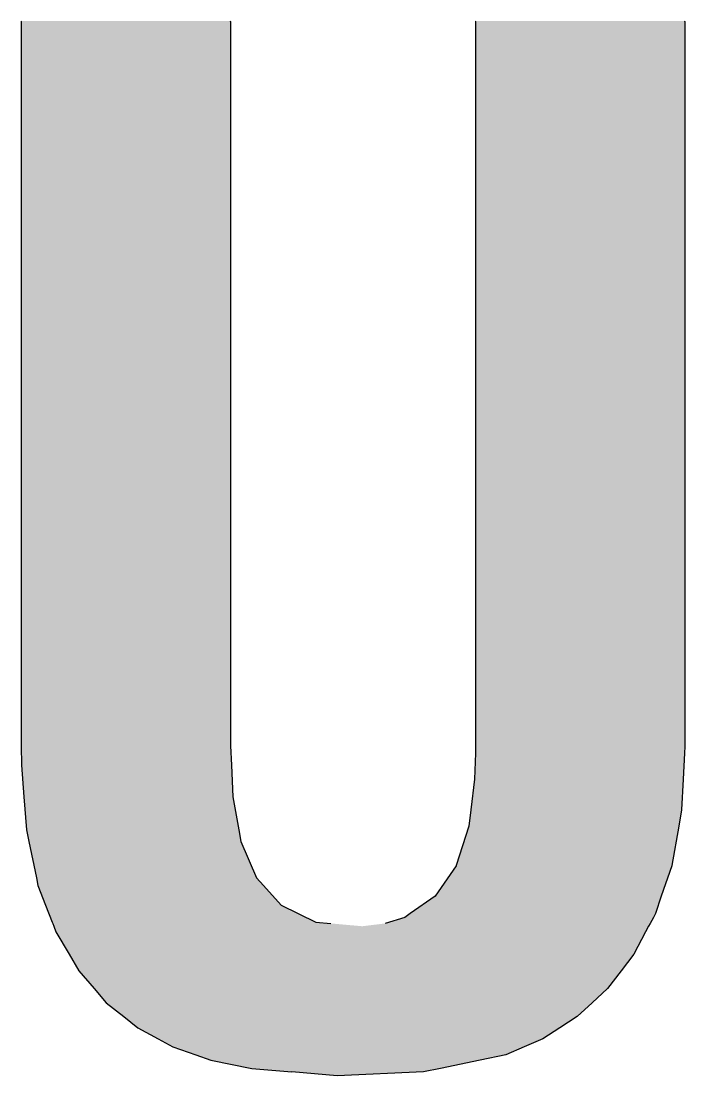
# Model space of a CAD drawing. Extents: x 0 to 199, y 0 to 166.
# Drawn here: x 83.67 to 86.88, y 106.24 to 111.34 of the extents above; entities that cross this region are included whole.
import ezdxf

# ---------------------------------------------------------------- set-up
doc = ezdxf.new("R2010")
doc.units = 0
doc.layers.get('0').update_dxf_attribs({"linetype": 'CONTINUOUS'})

# ---------------------------------------------------------------- blocks, each defined once
blk = doc.blocks.new('*U11')
at = {"color": 7, "linetype": 'CONTINUOUS'}
for p, q in [((83.6689, 111.3432), (83.6678, 111.3407)), ((83.6678, 111.3407), (83.6678, 111.3143)), ((83.6694, 111.3446), (83.6689, 111.3432)), ((84.6778, 111.3446), (84.6807, 111.3432)), ((84.6807, 111.3432), (84.6807, 111.3407)), ((84.6807, 111.3407), (84.6807, 111.3143)), ((85.8662, 111.3432), (85.8652, 111.3407)), ((85.8652, 111.3407), (85.8652, 111.3143)), ((85.8668, 111.3446), (85.8662, 111.3432)), ((86.8756, 111.3446), (86.8785, 111.3432)), ((86.8785, 111.3432), (86.8785, 111.3407)), ((86.8785, 111.3407), (86.8785, 111.3143)), ((83.6678, 111.3143), (83.6678, 111.3053)), ((83.6678, 111.3053), (83.6678, 111.2509)), ((84.6807, 111.3143), (84.6807, 111.3053)), ((84.6807, 111.3053), (84.6807, 111.2509)), ((85.8652, 111.3143), (85.8652, 111.3053)), ((85.8652, 111.3053), (85.8652, 111.2509)), ((86.8785, 111.3143), (86.8785, 111.3053)), ((86.8785, 111.3053), (86.8785, 111.2509)), ((83.6678, 111.2509), (83.6678, 111.2359)), ((83.6678, 111.2359), (83.6678, 111.1561)), ((84.6807, 111.2509), (84.6807, 111.2359)), ((84.6807, 111.2359), (84.6807, 111.1561)), ((85.8652, 111.2509), (85.8652, 111.2359)), ((85.8652, 111.2359), (85.8652, 111.1562)), ((86.8785, 111.2509), (86.8785, 111.2359)), ((86.8785, 111.2359), (86.8785, 111.1562)), ((83.6678, 111.1561), (83.6678, 111.1359)), ((83.6678, 111.1359), (83.6678, 111.0335)), ((84.6807, 111.1561), (84.6807, 111.1359)), ((84.6807, 111.1359), (84.6807, 111.0335)), ((85.8652, 111.1562), (85.8652, 111.1358)), ((85.8652, 111.1358), (85.8652, 111.0336)), ((86.8785, 111.1562), (86.8785, 111.1358)), ((86.8785, 111.1358), (86.8785, 111.0336)), ((83.6678, 111.0335), (83.6678, 111.0086)), ((84.6807, 111.0335), (84.6807, 111.0086)), ((85.8652, 111.0336), (85.8652, 111.0085)), ((86.8785, 111.0336), (86.8785, 111.0085)), ((83.6678, 111.0086), (83.6678, 110.8863)), ((84.6807, 111.0086), (84.6807, 110.8863)), ((85.8652, 111.0085), (85.8652, 110.8865)), ((86.8785, 111.0085), (86.8785, 110.8865)), ((83.6678, 110.8863), (83.6678, 110.8573)), ((84.6807, 110.8863), (84.6807, 110.8573)), ((85.8652, 110.8865), (85.8652, 110.8571)), ((86.8785, 110.8865), (86.8785, 110.8571)), ((83.6678, 110.8573), (83.6678, 110.5315)), ((84.6807, 110.8573), (84.6807, 110.5315)), ((85.8652, 110.8571), (85.8652, 110.5318)), ((86.8785, 110.8571), (86.8785, 110.5318)), ((83.6678, 110.5315), (83.6678, 110.4962)), ((84.6807, 110.5315), (84.6807, 110.4962)), ((85.8652, 110.5318), (85.8652, 110.4959)), ((86.8785, 110.5318), (86.8785, 110.4959)), ((83.6678, 110.4962), (83.6678, 110.1184)), ((84.6807, 110.4962), (84.6807, 110.1184)), ((85.8652, 110.4959), (85.8652, 110.1189)), ((86.8785, 110.4959), (86.8785, 110.1189)), ((83.6678, 110.1184), (83.6678, 110.0794)), ((84.6807, 110.1184), (84.6807, 110.0794)), ((85.8652, 110.1189), (85.8652, 110.0789)), ((86.8785, 110.1189), (86.8785, 110.0789)), ((83.6678, 110.0794), (83.6678, 109.6738)), ((84.6807, 110.0794), (84.6807, 109.6738)), ((85.8652, 110.0789), (85.8652, 109.6744)), ((86.8785, 110.0789), (86.8785, 109.6744)), ((83.6678, 109.6738), (83.6678, 109.1849)), ((84.6807, 109.6738), (84.6807, 109.1849)), ((85.8652, 109.6744), (85.8652, 109.1841)), ((86.8785, 109.6744), (86.8785, 109.1841)), ((83.6678, 109.1849), (83.6678, 108.7966)), ((84.6807, 109.1849), (84.6807, 108.7966)), ((85.8652, 109.1841), (85.8652, 108.7976)), ((86.8785, 109.1841), (86.8785, 108.7976)), ((83.6678, 108.7966), (83.6678, 108.7607)), ((84.6807, 108.7966), (84.6807, 108.7607)), ((85.8652, 108.7976), (85.8652, 108.7598)), ((86.8785, 108.7976), (86.8785, 108.7598)), ((83.6678, 108.7607), (83.6678, 108.4176)), ((84.6807, 108.7607), (84.6807, 108.4176)), ((85.8652, 108.7598), (85.8652, 108.4186)), ((86.8785, 108.7598), (86.8785, 108.4186)), ((83.6678, 108.4176), (83.6678, 108.3875)), ((84.6807, 108.4176), (84.6807, 108.3875)), ((85.8652, 108.4186), (85.8652, 108.3864)), ((86.8785, 108.4186), (86.8785, 108.3864)), ((83.6678, 108.3875), (83.6678, 108.2284)), ((84.6807, 108.3875), (84.6807, 108.2284)), ((85.8652, 108.3864), (85.8652, 108.2272)), ((86.8785, 108.3864), (86.8785, 108.2272)), ((83.6678, 108.2284), (83.6678, 108.1137)), ((84.6807, 108.2284), (84.6807, 108.1137)), ((85.8652, 108.2272), (85.8652, 108.1149)), ((86.8785, 108.2272), (86.8785, 108.1149)), ((83.6678, 108.1137), (83.6678, 108.092)), ((84.6807, 108.1137), (84.6807, 108.092)), ((85.8652, 108.1149), (85.8652, 108.0908)), ((86.8785, 108.1149), (86.8785, 108.0908)), ((83.6678, 108.092), (83.6678, 107.9984)), ((84.6807, 108.092), (84.6807, 107.9984)), ((85.8652, 108.0908), (85.8652, 107.9996)), ((86.8785, 108.0908), (86.8785, 107.9996)), ((83.6678, 107.9984), (83.6678, 107.9816)), ((83.6678, 107.9816), (83.6678, 107.9118)), ((84.6807, 107.9984), (84.6807, 107.9816)), ((84.6807, 107.9816), (84.6807, 107.9118)), ((85.8652, 107.9996), (85.8652, 107.9804)), ((85.8652, 107.9804), (85.8652, 107.9131)), ((86.8785, 107.9996), (86.8785, 107.9804)), ((86.8785, 107.9804), (86.8785, 107.9131)), ((83.6678, 107.9118), (83.6678, 107.9007)), ((83.6678, 107.9007), (83.6681, 107.8575)), ((84.6807, 107.9118), (84.6807, 107.9007)), ((84.6807, 107.9007), (84.6807, 107.8575)), ((85.8652, 107.9131), (85.8652, 107.8995)), ((86.8785, 107.9131), (86.8785, 107.8995)), ((83.6681, 107.8575), (83.6683, 107.8386)), ((84.6807, 107.8575), (84.6807, 107.8386)), ((85.8652, 107.8995), (85.8652, 107.8588)), ((85.8652, 107.8588), (85.8652, 107.8513)), ((85.8652, 107.8513), (85.8652, 107.8399)), ((86.8785, 107.8995), (86.8785, 107.8588)), ((86.8785, 107.8588), (86.8785, 107.8513)), ((86.8785, 107.8513), (86.8785, 107.8399)), ((83.6683, 107.8386), (83.669, 107.7465)), ((84.6807, 107.8386), (84.6851, 107.7465)), ((85.865, 107.8033), (85.8602, 107.6784)), ((85.8652, 107.8356), (85.865, 107.8033)), ((85.8652, 107.8399), (85.8652, 107.8356)), ((86.8766, 107.8033), (86.8701, 107.6784)), ((86.8782, 107.8356), (86.8766, 107.8033)), ((86.8785, 107.8399), (86.8782, 107.8356)), ((83.669, 107.7465), (83.681, 107.5922)), ((84.6851, 107.7465), (84.6925, 107.5922)), ((85.8602, 107.6784), (85.8425, 107.5303)), ((86.8701, 107.6784), (86.8624, 107.5303)), ((83.681, 107.5922), (83.6934, 107.4328)), ((84.6925, 107.5922), (84.7204, 107.4328)), ((85.8425, 107.5303), (85.833, 107.4511)), ((86.8624, 107.5303), (86.8484, 107.4511)), ((85.833, 107.4511), (85.7721, 107.2608)), ((86.8484, 107.4511), (86.8149, 107.2608)), ((83.6934, 107.4328), (83.705, 107.3774)), ((84.7204, 107.4328), (84.7301, 107.3774)), ((83.705, 107.3774), (83.7417, 107.2014)), ((84.7301, 107.3774), (84.8059, 107.2014)), ((85.7714, 107.2598), (85.67, 107.1118)), ((85.7721, 107.2608), (85.7714, 107.2598)), ((86.8147, 107.2598), (86.7643, 107.1118)), ((86.8149, 107.2608), (86.8147, 107.2598)), ((83.7417, 107.2014), (83.7495, 107.1641)), ((84.8059, 107.2014), (84.8396, 107.1641)), ((83.7495, 107.1641), (83.7863, 107.0692)), ((84.8396, 107.1641), (84.9253, 107.0692)), ((85.67, 107.1118), (85.5503, 107.0284)), ((86.7643, 107.1118), (86.7358, 107.0284)), ((83.7863, 107.0692), (83.8181, 106.9869)), ((84.9253, 107.0692), (85.0935, 106.9869)), ((83.8181, 106.9869), (83.8206, 106.9804)), ((85.0935, 106.9869), (85.1656, 106.9804)), ((85.5237, 107.0099), (85.4291, 106.9804)), ((85.5503, 107.0284), (85.5237, 107.0099)), ((86.726, 107.0099), (86.7103, 106.9804)), ((86.7358, 107.0284), (86.726, 107.0099)), ((83.8206, 106.9804), (83.8259, 106.9668)), ((83.8259, 106.9668), (83.8365, 106.9395)), ((83.8365, 106.9395), (83.9001, 106.8314)), ((86.6886, 106.9395), (86.6311, 106.8314)), ((86.7031, 106.9668), (86.6886, 106.9395)), ((86.7103, 106.9804), (86.7031, 106.9668)), ((83.9001, 106.8314), (83.9472, 106.7512)), ((86.6311, 106.8314), (86.57, 106.7512)), ((83.9472, 106.7512), (84.0211, 106.6652)), ((86.57, 106.7512), (86.5046, 106.6652)), ((84.0211, 106.6652), (84.0797, 106.5969)), ((86.5046, 106.6652), (86.4301, 106.5969)), ((84.0797, 106.5969), (84.165, 106.5296)), ((86.4301, 106.5969), (86.3568, 106.5296)), ((84.165, 106.5296), (84.233, 106.476)), ((86.3568, 106.5296), (86.2737, 106.476)), ((84.233, 106.476), (84.33, 106.423)), ((86.2737, 106.476), (86.1917, 106.423)), ((84.33, 106.423), (84.402, 106.3837)), ((86.1917, 106.423), (86.1014, 106.3837)), ((84.402, 106.3837), (84.5127, 106.3447)), ((86.1014, 106.3837), (86.0116, 106.3447)), ((84.5127, 106.3447), (84.5858, 106.3189)), ((84.5858, 106.3189), (84.7832, 106.2792)), ((85.8874, 106.3189), (85.6968, 106.2792)), ((86.0116, 106.3447), (85.8874, 106.3189)), ((84.7832, 106.2792), (84.9777, 106.2622)), ((85.6968, 106.2792), (85.6146, 106.2622)), ((85.1959, 106.243), (84.9777, 106.2622)), ((85.6146, 106.2622), (85.1959, 106.243))]:
    blk.add_line(p, q, dxfattribs=at)
for points in [[(83.6689, 111.3432), (83.6678, 111.3407), (84.6807, 111.3407)], [(83.6678, 111.3407), (83.6678, 111.3143), (84.6807, 111.3143)], [(83.6694, 111.3446), (83.6689, 111.3432), (84.6807, 111.3432)], [(85.8662, 111.3432), (85.8652, 111.3407), (86.8785, 111.3407)], [(85.8652, 111.3407), (85.8652, 111.3143), (86.8785, 111.3143)], [(85.8668, 111.3446), (85.8662, 111.3432), (86.8785, 111.3432)], [(83.6678, 111.3143), (83.6678, 111.3053), (84.6807, 111.3053)], [(83.6678, 111.3053), (83.6678, 111.2509), (84.6807, 111.2509)], [(85.8652, 111.3143), (85.8652, 111.3053), (86.8785, 111.3053)], [(85.8652, 111.3053), (85.8652, 111.2509), (86.8785, 111.2509)], [(83.6678, 111.2509), (83.6678, 111.2359), (84.6807, 111.2359)], [(83.6678, 111.2359), (83.6678, 111.1561), (84.6807, 111.1561)], [(85.8652, 111.2509), (85.8652, 111.2359), (86.8785, 111.2359)], [(85.8652, 111.2359), (85.8652, 111.1562), (86.8785, 111.1562)], [(83.6678, 111.1561), (83.6678, 111.1359), (84.6807, 111.1359)], [(83.6678, 111.1359), (83.6678, 111.0335), (84.6807, 111.0335)], [(85.8652, 111.1562), (85.8652, 111.1358), (86.8785, 111.1358)], [(85.8652, 111.1358), (85.8652, 111.0336), (86.8785, 111.0336)], [(83.6678, 111.0335), (83.6678, 111.0086), (84.6807, 111.0086)], [(85.8652, 111.0336), (85.8652, 111.0085), (86.8785, 111.0085)], [(83.6678, 111.0086), (83.6678, 110.8863), (84.6807, 110.8863)], [(85.8652, 111.0085), (85.8652, 110.8865), (86.8785, 110.8865)], [(83.6678, 110.8863), (83.6678, 110.8573), (84.6807, 110.8573)], [(85.8652, 110.8865), (85.8652, 110.8571), (86.8785, 110.8571)], [(83.6678, 110.8573), (83.6678, 110.5315), (84.6807, 110.5315)], [(85.8652, 110.8571), (85.8652, 110.5318), (86.8785, 110.5318)], [(83.6678, 110.5315), (83.6678, 110.4962), (84.6807, 110.4962)], [(85.8652, 110.5318), (85.8652, 110.4959), (86.8785, 110.4959)], [(83.6678, 110.4962), (83.6678, 110.1184), (84.6807, 110.1184)], [(85.8652, 110.4959), (85.8652, 110.1189), (86.8785, 110.1189)], [(83.6678, 110.1184), (83.6678, 110.0794), (84.6807, 110.0794)], [(85.8652, 110.1189), (85.8652, 110.0789), (86.8785, 110.0789)], [(83.6678, 110.0794), (83.6678, 109.6738), (84.6807, 109.6738)], [(85.8652, 110.0789), (85.8652, 109.6744), (86.8785, 109.6744)], [(83.6678, 109.6738), (83.6678, 109.1849), (84.6807, 109.1849)], [(85.8652, 109.6744), (85.8652, 109.1841), (86.8785, 109.1841)], [(83.6678, 109.1849), (83.6678, 108.7966), (84.6807, 108.7966)], [(85.8652, 109.1841), (85.8652, 108.7976), (86.8785, 108.7976)], [(83.6678, 108.7966), (83.6678, 108.7607), (84.6807, 108.7607)], [(85.8652, 108.7976), (85.8652, 108.7598), (86.8785, 108.7598)], [(83.6678, 108.7607), (83.6678, 108.4176), (84.6807, 108.4176)], [(85.8652, 108.7598), (85.8652, 108.4186), (86.8785, 108.4186)], [(83.6678, 108.4176), (83.6678, 108.3875), (84.6807, 108.3875)], [(85.8652, 108.4186), (85.8652, 108.3864), (86.8785, 108.3864)], [(83.6678, 108.3875), (83.6678, 108.2284), (84.6807, 108.2284)], [(85.8652, 108.3864), (85.8652, 108.2272), (86.8785, 108.2272)], [(83.6678, 108.2284), (83.6678, 108.1137), (84.6807, 108.1137)], [(85.8652, 108.2272), (85.8652, 108.1149), (86.8785, 108.1149)], [(83.6678, 108.1137), (83.6678, 108.092), (84.6807, 108.092)], [(85.8652, 108.1149), (85.8652, 108.0908), (86.8785, 108.0908)], [(83.6678, 108.092), (83.6678, 107.9984), (84.6807, 107.9984)], [(85.8652, 108.0908), (85.8652, 107.9996), (86.8785, 107.9996)], [(83.6678, 107.9984), (83.6678, 107.9816), (84.6807, 107.9816)], [(83.6678, 107.9816), (83.6678, 107.9118), (84.6807, 107.9118)], [(85.8652, 107.9996), (85.8652, 107.9804), (86.8785, 107.9804)], [(85.8652, 107.9804), (85.8652, 107.9131), (86.8785, 107.9131)], [(83.6678, 107.9118), (83.6678, 107.9007), (84.6807, 107.9007)], [(83.6678, 107.9007), (83.6681, 107.8575), (84.6807, 107.8575)], [(85.8652, 107.9131), (85.8652, 107.8995), (86.8785, 107.8995)], [(83.6681, 107.8575), (83.6683, 107.8386), (84.6807, 107.8386)], [(85.8652, 107.8995), (85.8652, 107.8588), (86.8785, 107.8588)], [(85.8652, 107.8588), (85.8652, 107.8513), (86.8785, 107.8513)], [(85.8652, 107.8513), (85.8652, 107.8399), (86.8785, 107.8399)], [(83.6683, 107.8386), (83.669, 107.7465), (84.6851, 107.7465)], [(85.865, 107.8033), (85.8602, 107.6784), (86.8701, 107.6784)], [(85.8652, 107.8356), (85.865, 107.8033), (86.8766, 107.8033)], [(85.8652, 107.8399), (85.8652, 107.8356), (86.8782, 107.8356)], [(83.669, 107.7465), (83.681, 107.5922), (84.6925, 107.5922)], [(85.8602, 107.6784), (85.8425, 107.5303), (86.8624, 107.5303)], [(83.681, 107.5922), (83.6934, 107.4328), (84.7204, 107.4328)], [(85.8425, 107.5303), (85.833, 107.4511), (86.8484, 107.4511)], [(85.833, 107.4511), (85.7721, 107.2608), (86.8149, 107.2608)], [(83.6934, 107.4328), (83.705, 107.3774), (84.7301, 107.3774)], [(83.705, 107.3774), (83.7417, 107.2014), (84.8059, 107.2014)], [(85.7714, 107.2598), (85.67, 107.1118), (86.7643, 107.1118)], [(85.7721, 107.2608), (85.7714, 107.2598), (86.8147, 107.2598)], [(83.7417, 107.2014), (83.7495, 107.1641), (84.8396, 107.1641)], [(83.7495, 107.1641), (83.7863, 107.0692), (84.9253, 107.0692)], [(85.67, 107.1118), (85.5503, 107.0284), (86.7358, 107.0284)], [(83.7863, 107.0692), (83.8181, 106.9869), (85.0935, 106.9869)], [(83.8181, 106.9869), (83.8206, 106.9804), (85.1656, 106.9804)], [(85.5237, 107.0099), (85.4291, 106.9804), (86.7103, 106.9804)], [(85.5503, 107.0284), (85.5237, 107.0099), (86.726, 107.0099)], [(83.8206, 106.9804), (83.8259, 106.9668), (85.3178, 106.9668)], [(83.8259, 106.9668), (83.8365, 106.9395), (86.6886, 106.9395)], [(83.8365, 106.9395), (83.9001, 106.8314), (86.6311, 106.8314)], [(85.4291, 106.9804), (85.3178, 106.9668), (86.7031, 106.9668)], [(83.9001, 106.8314), (83.9472, 106.7512), (86.57, 106.7512)], [(83.9472, 106.7512), (84.0211, 106.6652), (86.5046, 106.6652)], [(84.0211, 106.6652), (84.0797, 106.5969), (86.4301, 106.5969)], [(84.0797, 106.5969), (84.165, 106.5296), (86.3568, 106.5296)], [(84.165, 106.5296), (84.233, 106.476), (86.2737, 106.476)], [(84.233, 106.476), (84.33, 106.423), (86.1917, 106.423)], [(84.33, 106.423), (84.402, 106.3837), (86.1014, 106.3837)], [(84.402, 106.3837), (84.5127, 106.3447), (86.0116, 106.3447)], [(84.5127, 106.3447), (84.5858, 106.3189), (85.8874, 106.3189)], [(84.5858, 106.3189), (84.7832, 106.2792), (85.6968, 106.2792)], [(84.7832, 106.2792), (84.9777, 106.2622), (85.6146, 106.2622)]]:
    blk.add_solid(points, dxfattribs=at)
at = {"color": 7, "linetype": 'CONTINUOUS', "extrusion": (0, 0, -1)}
for points in [[(-83.6678, 111.3407), (-84.6807, 111.3407), (-84.6807, 111.3143)], [(-83.6689, 111.3432), (-84.6807, 111.3432), (-84.6807, 111.3407)], [(-83.6694, 111.3446), (-84.6778, 111.3446), (-84.6807, 111.3432)], [(-85.8652, 111.3407), (-86.8785, 111.3407), (-86.8785, 111.3143)], [(-85.8662, 111.3432), (-86.8785, 111.3432), (-86.8785, 111.3407)], [(-85.8668, 111.3446), (-86.8756, 111.3446), (-86.8785, 111.3432)], [(-83.6678, 111.3143), (-84.6807, 111.3143), (-84.6807, 111.3053)], [(-83.6678, 111.3053), (-84.6807, 111.3053), (-84.6807, 111.2509)], [(-85.8652, 111.3143), (-86.8785, 111.3143), (-86.8785, 111.3053)], [(-85.8652, 111.3053), (-86.8785, 111.3053), (-86.8785, 111.2509)], [(-83.6678, 111.2509), (-84.6807, 111.2509), (-84.6807, 111.2359)], [(-83.6678, 111.2359), (-84.6807, 111.2359), (-84.6807, 111.1561)], [(-85.8652, 111.2509), (-86.8785, 111.2509), (-86.8785, 111.2359)], [(-85.8652, 111.2359), (-86.8785, 111.2359), (-86.8785, 111.1562)], [(-83.6678, 111.1561), (-84.6807, 111.1561), (-84.6807, 111.1359)], [(-83.6678, 111.1359), (-84.6807, 111.1359), (-84.6807, 111.0335)], [(-85.8652, 111.1562), (-86.8785, 111.1562), (-86.8785, 111.1358)], [(-85.8652, 111.1358), (-86.8785, 111.1358), (-86.8785, 111.0336)], [(-83.6678, 111.0335), (-84.6807, 111.0335), (-84.6807, 111.0086)], [(-85.8652, 111.0336), (-86.8785, 111.0336), (-86.8785, 111.0085)], [(-83.6678, 111.0086), (-84.6807, 111.0086), (-84.6807, 110.8863)], [(-85.8652, 111.0085), (-86.8785, 111.0085), (-86.8785, 110.8865)], [(-83.6678, 110.8863), (-84.6807, 110.8863), (-84.6807, 110.8573)], [(-85.8652, 110.8865), (-86.8785, 110.8865), (-86.8785, 110.8571)], [(-83.6678, 110.8573), (-84.6807, 110.8573), (-84.6807, 110.5315)], [(-85.8652, 110.8571), (-86.8785, 110.8571), (-86.8785, 110.5318)], [(-83.6678, 110.5315), (-84.6807, 110.5315), (-84.6807, 110.4962)], [(-85.8652, 110.5318), (-86.8785, 110.5318), (-86.8785, 110.4959)], [(-83.6678, 110.4962), (-84.6807, 110.4962), (-84.6807, 110.1184)], [(-85.8652, 110.4959), (-86.8785, 110.4959), (-86.8785, 110.1189)], [(-83.6678, 110.1184), (-84.6807, 110.1184), (-84.6807, 110.0794)], [(-85.8652, 110.1189), (-86.8785, 110.1189), (-86.8785, 110.0789)], [(-83.6678, 110.0794), (-84.6807, 110.0794), (-84.6807, 109.6738)], [(-85.8652, 110.0789), (-86.8785, 110.0789), (-86.8785, 109.6744)], [(-83.6678, 109.6738), (-84.6807, 109.6738), (-84.6807, 109.1849)], [(-85.8652, 109.6744), (-86.8785, 109.6744), (-86.8785, 109.1841)], [(-83.6678, 109.1849), (-84.6807, 109.1849), (-84.6807, 108.7966)], [(-85.8652, 109.1841), (-86.8785, 109.1841), (-86.8785, 108.7976)], [(-83.6678, 108.7966), (-84.6807, 108.7966), (-84.6807, 108.7607)], [(-85.8652, 108.7976), (-86.8785, 108.7976), (-86.8785, 108.7598)], [(-83.6678, 108.7607), (-84.6807, 108.7607), (-84.6807, 108.4176)], [(-85.8652, 108.7598), (-86.8785, 108.7598), (-86.8785, 108.4186)], [(-83.6678, 108.4176), (-84.6807, 108.4176), (-84.6807, 108.3875)], [(-85.8652, 108.4186), (-86.8785, 108.4186), (-86.8785, 108.3864)], [(-83.6678, 108.3875), (-84.6807, 108.3875), (-84.6807, 108.2284)], [(-85.8652, 108.3864), (-86.8785, 108.3864), (-86.8785, 108.2272)], [(-83.6678, 108.2284), (-84.6807, 108.2284), (-84.6807, 108.1137)], [(-85.8652, 108.2272), (-86.8785, 108.2272), (-86.8785, 108.1149)], [(-83.6678, 108.1137), (-84.6807, 108.1137), (-84.6807, 108.092)], [(-85.8652, 108.1149), (-86.8785, 108.1149), (-86.8785, 108.0908)], [(-83.6678, 108.092), (-84.6807, 108.092), (-84.6807, 107.9984)], [(-85.8652, 108.0908), (-86.8785, 108.0908), (-86.8785, 107.9996)], [(-83.6678, 107.9984), (-84.6807, 107.9984), (-84.6807, 107.9816)], [(-83.6678, 107.9816), (-84.6807, 107.9816), (-84.6807, 107.9118)], [(-85.8652, 107.9996), (-86.8785, 107.9996), (-86.8785, 107.9804)], [(-85.8652, 107.9804), (-86.8785, 107.9804), (-86.8785, 107.9131)], [(-83.6678, 107.9118), (-84.6807, 107.9118), (-84.6807, 107.9007)], [(-83.6678, 107.9007), (-84.6807, 107.9007), (-84.6807, 107.8575)], [(-85.8652, 107.9131), (-86.8785, 107.9131), (-86.8785, 107.8995)], [(-83.6681, 107.8575), (-84.6807, 107.8575), (-84.6807, 107.8386)], [(-85.8652, 107.8995), (-86.8785, 107.8995), (-86.8785, 107.8588)], [(-85.8652, 107.8588), (-86.8785, 107.8588), (-86.8785, 107.8513)], [(-85.8652, 107.8513), (-86.8785, 107.8513), (-86.8785, 107.8399)], [(-83.6683, 107.8386), (-84.6807, 107.8386), (-84.6851, 107.7465)], [(-85.865, 107.8033), (-86.8766, 107.8033), (-86.8701, 107.6784)], [(-85.8652, 107.8399), (-86.8785, 107.8399), (-86.8782, 107.8356)], [(-85.8652, 107.8356), (-86.8782, 107.8356), (-86.8766, 107.8033)], [(-83.669, 107.7465), (-84.6851, 107.7465), (-84.6925, 107.5922)], [(-85.8602, 107.6784), (-86.8701, 107.6784), (-86.8624, 107.5303)], [(-83.681, 107.5922), (-84.6925, 107.5922), (-84.7204, 107.4328)], [(-85.8425, 107.5303), (-86.8624, 107.5303), (-86.8484, 107.4511)], [(-85.833, 107.4511), (-86.8484, 107.4511), (-86.8149, 107.2608)], [(-83.6934, 107.4328), (-84.7204, 107.4328), (-84.7301, 107.3774)], [(-83.705, 107.3774), (-84.7301, 107.3774), (-84.8059, 107.2014)], [(-85.7714, 107.2598), (-86.8147, 107.2598), (-86.7643, 107.1118)], [(-85.7721, 107.2608), (-86.8149, 107.2608), (-86.8147, 107.2598)], [(-83.7417, 107.2014), (-84.8059, 107.2014), (-84.8396, 107.1641)], [(-83.7495, 107.1641), (-84.8396, 107.1641), (-84.9253, 107.0692)], [(-85.67, 107.1118), (-86.7643, 107.1118), (-86.7358, 107.0284)], [(-83.7863, 107.0692), (-84.9253, 107.0692), (-85.0935, 106.9869)], [(-83.8181, 106.9869), (-85.0935, 106.9869), (-85.1656, 106.9804)], [(-85.5237, 107.0099), (-86.726, 107.0099), (-86.7103, 106.9804)], [(-85.5503, 107.0284), (-86.7358, 107.0284), (-86.726, 107.0099)], [(-83.8206, 106.9804), (-85.1656, 106.9804), (-85.3178, 106.9668)], [(-83.8259, 106.9668), (-86.7031, 106.9668), (-86.6886, 106.9395)], [(-83.8365, 106.9395), (-86.6886, 106.9395), (-86.6311, 106.8314)], [(-85.4291, 106.9804), (-86.7103, 106.9804), (-86.7031, 106.9668)], [(-83.9001, 106.8314), (-86.6311, 106.8314), (-86.57, 106.7512)], [(-83.9472, 106.7512), (-86.57, 106.7512), (-86.5046, 106.6652)], [(-84.0211, 106.6652), (-86.5046, 106.6652), (-86.4301, 106.5969)], [(-84.0797, 106.5969), (-86.4301, 106.5969), (-86.3568, 106.5296)], [(-84.165, 106.5296), (-86.3568, 106.5296), (-86.2737, 106.476)], [(-84.233, 106.476), (-86.2737, 106.476), (-86.1917, 106.423)], [(-84.33, 106.423), (-86.1917, 106.423), (-86.1014, 106.3837)], [(-84.402, 106.3837), (-86.1014, 106.3837), (-86.0116, 106.3447)], [(-84.5127, 106.3447), (-86.0116, 106.3447), (-85.8874, 106.3189)], [(-84.5858, 106.3189), (-85.8874, 106.3189), (-85.6968, 106.2792)], [(-84.7832, 106.2792), (-85.6968, 106.2792), (-85.6146, 106.2622)], [(-84.9777, 106.2622), (-85.6146, 106.2622), (-85.1959, 106.243)]]:
    blk.add_solid(points, dxfattribs=at)

msp = doc.modelspace()

# ---------------------------------------------------------------- block references
at = {"color": 7, "linetype": 'CONTINUOUS'}
msp.add_blockref('*U11', (0, 0), dxfattribs=at)

doc.saveas('drawing.dxf')
